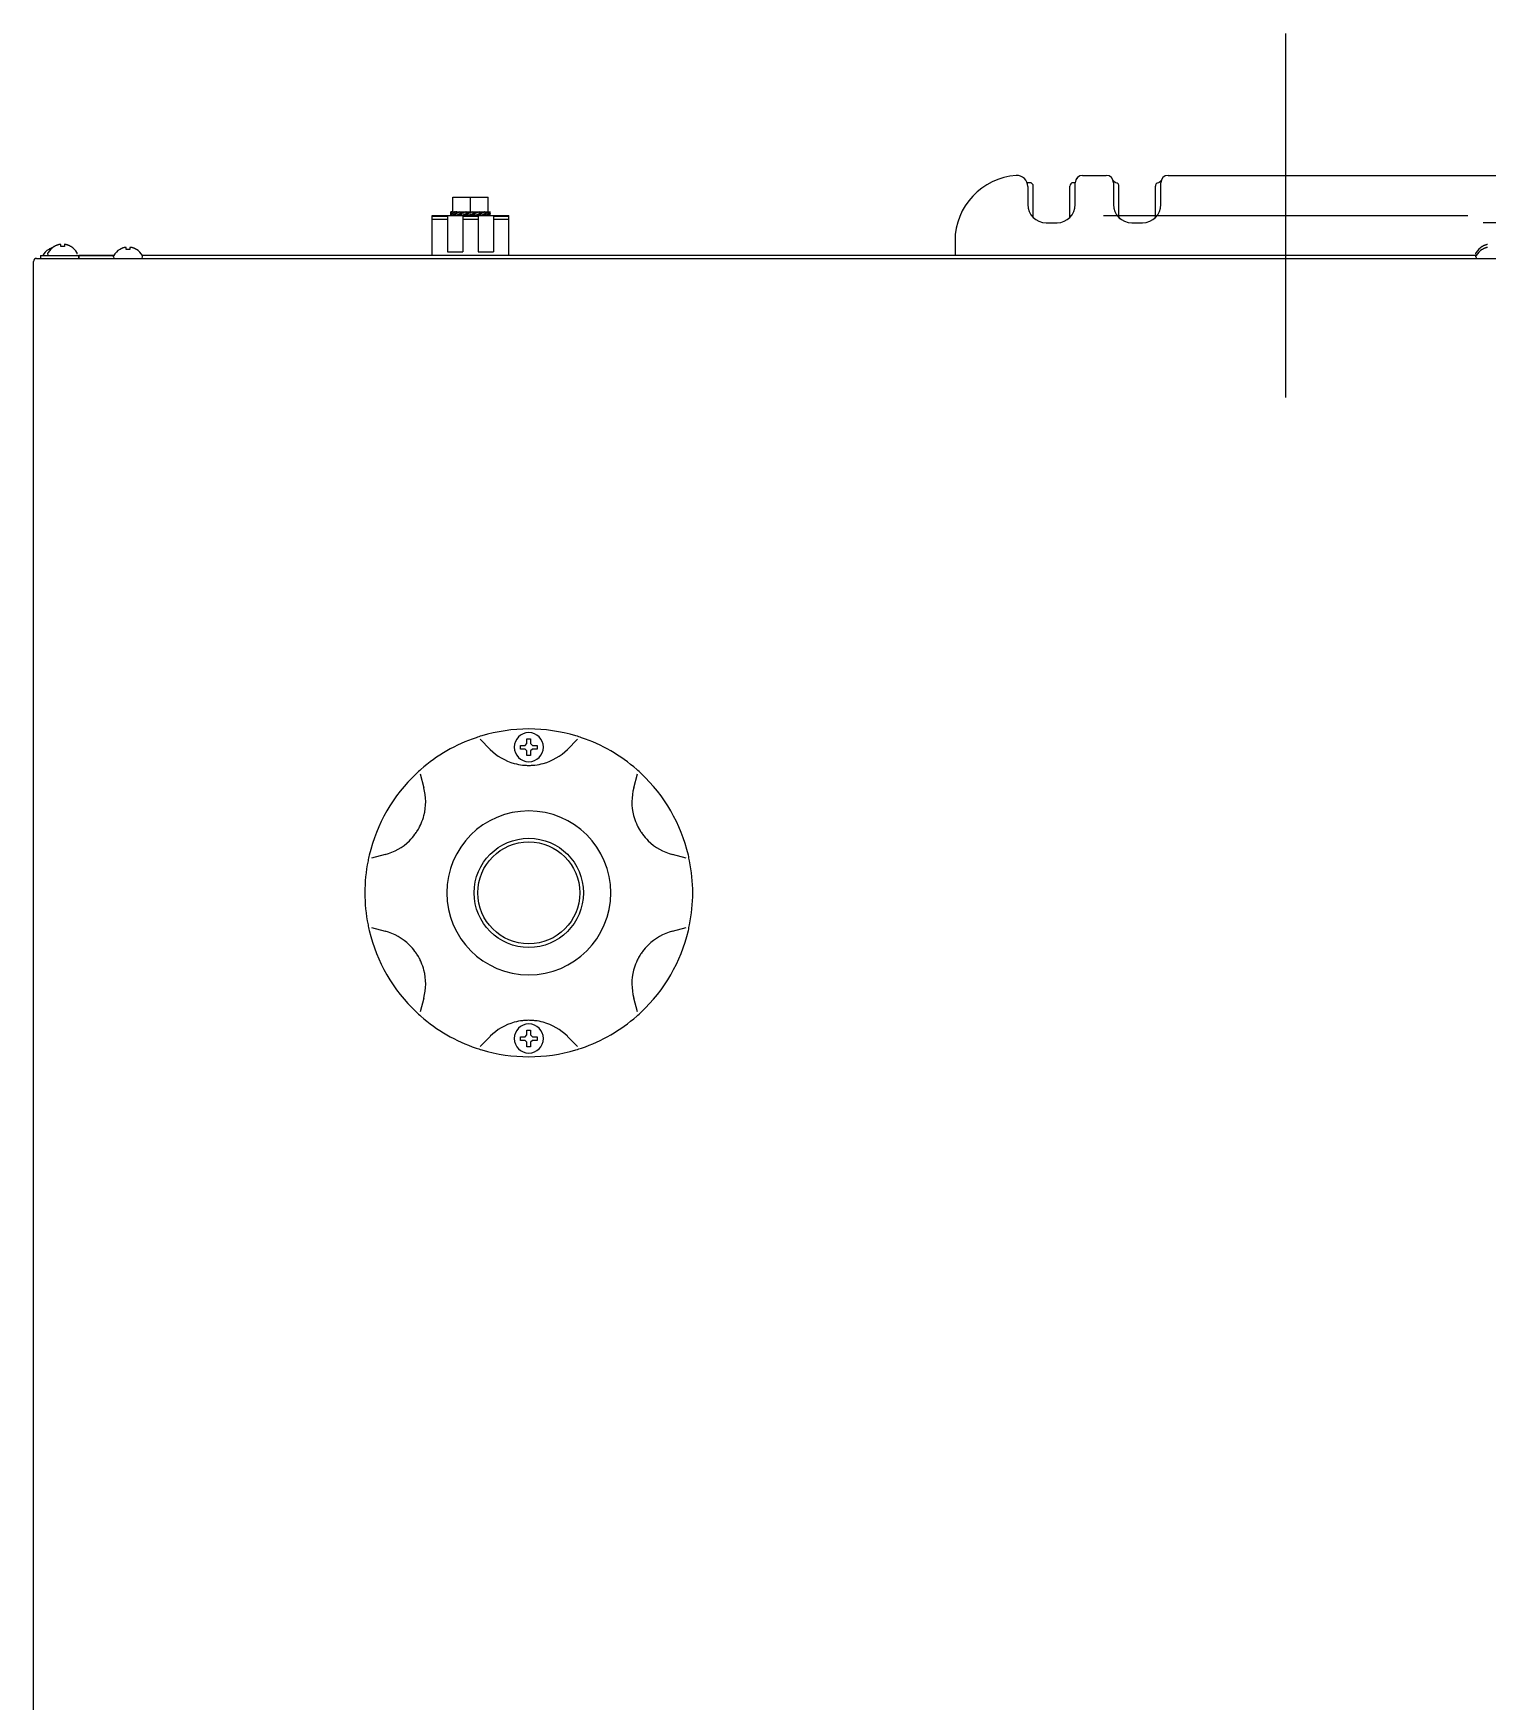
# Model space of a CAD drawing. Header units: millimetres. Extents: x 13025 to 18152, y 3757 to 7714.
# Drawn here: x 15914 to 16313.2, y 4892.3 to 5350.4 of the extents above; entities that cross this region are included whole.
import ezdxf

# ---------------------------------------------------------------- set-up
doc = ezdxf.new("R2010")
doc.units = ezdxf.units.MM
doc.header["$LTSCALE"] = 346.5
doc.layers.get('0').update_dxf_attribs({"linetype": 'CONTINUOUS'})
doc.layers.add('ASSI', color=7, linetype='CONTINUOUS')
doc.layers.add('GEOM', color=7, linetype='CONTINUOUS')

msp = doc.modelspace()

# ---------------------------------------------------------------- linework, layer by layer
at = {"color": 4}
for p, q in [((16257.71, 5350.4), (16257.71, 5250.4)), ((16207.71, 5300.4), (16307.71, 5300.4))]:
    msp.add_line(p, q, dxfattribs=at)
at = {"color": 7, "linetype": 'Continuous'}
for p, q in [((16187.46, 5309.4), (16186.78, 5309.4)), ((16199.96, 5309.4), (16199.46, 5309.4)), ((16210.55, 5309.71), (16210.35, 5310.04)), ((16222.99, 5309.44), (16222.79, 5309.38)), ((16029.07, 5301.4), (16029.07, 5305.4)), ((16029.07, 5305.4), (16038.85, 5305.4)), ((16033.96, 5301.4), (16033.96, 5305.4)), ((16038.85, 5301.4), (16038.85, 5305.4)), ((16188.46, 5299.83), (16188.46, 5308.4)), ((16198.46, 5299.83), (16198.46, 5308.4)), ((16211.96, 5300.27), (16211.96, 5308.4)), ((16221.96, 5300.27), (16221.96, 5308.4)), ((16023.46, 5289.4), (16023.46, 5300.4)), ((16023.46, 5300.4), (16044.46, 5300.4)), ((16023.46, 5300.2), (16027.66, 5300.2)), ((16027.66, 5300.2), (16027.66, 5290.4)), ((16028.8, 5301.39), (16028.55, 5300.88)), ((16028.55, 5300.92), (16028.58, 5301.39)), ((16028.55, 5300.92), (16028.56, 5300.9)), ((16028.58, 5300.41), (16028.55, 5300.88)), ((16028.83, 5300.92), (16028.58, 5300.41)), ((16028.78, 5300.43), (16028.8, 5300.41)), ((16028.83, 5300.92), (16028.8, 5301.39)), ((16029.64, 5301.39), (16028.93, 5300.88)), ((16029.02, 5300.41), (16028.93, 5300.88)), ((16029.01, 5301.36), (16029.02, 5301.39)), ((16029.72, 5300.92), (16029.02, 5300.41)), ((16029.07, 5301.4), (16038.85, 5301.4)), ((16029.31, 5300.49), (16029.5, 5300.57)), ((16029.44, 5300.55), (16029.64, 5300.41)), ((16029.5, 5300.57), (16029.74, 5300.63)), ((16029.72, 5300.92), (16029.64, 5301.39)), ((16029.74, 5300.63), (16029.98, 5300.65)), ((16030.99, 5301.39), (16029.91, 5300.88)), ((16030.05, 5300.41), (16029.91, 5300.88)), ((16030.02, 5301.29), (16030.05, 5301.39)), ((16031.13, 5300.92), (16030.05, 5300.41)), ((16030.38, 5301.13), (16030.38, 5301.15)), ((16030.38, 5301.15), (16030.44, 5301.15)), ((16030.42, 5301.15), (16030.49, 5301.15)), ((16030.47, 5301.15), (16030.49, 5301.15)), ((16030.6, 5301.2), (16030.5, 5301.23)), ((16030.6, 5300.6), (16030.96, 5300.42)), ((16030.96, 5301.37), (16030.96, 5301.4)), ((16030.96, 5300.4), (16030.96, 5300.65)), ((16031.13, 5300.92), (16030.99, 5301.39)), ((16031.46, 5300.65), (16031.04, 5300.65)), ((16031.04, 5300.65), (16031.46, 5300.65)), ((16032.71, 5301.39), (16031.39, 5300.88)), ((16031.55, 5300.41), (16031.39, 5300.88)), ((16032.87, 5300.92), (16031.55, 5300.41)), ((16031.6, 5301.1), (16031.6, 5301.15)), ((16031.6, 5301.15), (16031.69, 5301.15)), ((16031.65, 5301.13), (16031.65, 5301.15)), ((16031.65, 5301.15), (16032.09, 5301.15)), ((16031.7, 5301.15), (16032.09, 5301.15)), ((16031.86, 5300.2), (16031.86, 5290.4)), ((16031.86, 5300.2), (16036.06, 5300.2)), ((16033.11, 5300.65), (16032.4, 5300.65)), ((16032.4, 5300.65), (16033.2, 5300.65)), ((16032.87, 5300.92), (16032.71, 5301.39)), ((16033.11, 5300.65), (16033.11, 5301.15)), ((16033.11, 5301.15), (16033.2, 5301.15)), ((16033.16, 5300.65), (16033.16, 5301.15)), ((16033.16, 5301.15), (16033.21, 5301.15)), ((16033.16, 5300.65), (16033.21, 5300.65)), ((16034.58, 5301.39), (16033.17, 5300.88)), ((16033.34, 5300.41), (16033.17, 5300.88)), ((16033.2, 5300.65), (16033.2, 5300.79)), ((16033.21, 5301.15), (16033.21, 5301.13)), ((16033.91, 5301.15), (16033.21, 5301.15)), ((16033.21, 5301.15), (16033.91, 5301.15)), ((16033.21, 5300.76), (16033.21, 5300.65)), ((16034.75, 5300.92), (16033.34, 5300.41)), ((16034.71, 5300.65), (16034, 5300.65)), ((16034, 5300.65), (16034.71, 5300.65)), ((16034.75, 5300.92), (16034.58, 5301.39)), ((16034.71, 5301.15), (16034.76, 5301.15)), ((16034.71, 5301.03), (16034.71, 5301.15)), ((16034.71, 5300.65), (16034.71, 5300.66)), ((16034.71, 5300.65), (16034.76, 5300.65)), ((16034.72, 5301.01), (16034.72, 5301.15)), ((16034.72, 5301.15), (16035.51, 5301.15)), ((16034.72, 5300.65), (16034.81, 5300.65)), ((16034.76, 5300.65), (16034.76, 5301.15)), ((16034.81, 5300.65), (16034.81, 5301.15)), ((16035.51, 5301.15), (16034.81, 5301.15)), ((16036.37, 5301.39), (16035.05, 5300.88)), ((16035.21, 5300.41), (16035.05, 5300.88)), ((16036.53, 5300.92), (16035.21, 5300.41)), ((16035.83, 5300.65), (16036.22, 5300.65)), ((16035.83, 5300.65), (16036.23, 5300.65)), ((16036.06, 5300.2), (16036.06, 5290.4)), ((16036.23, 5300.65), (16036.31, 5300.65)), ((16036.27, 5300.65), (16036.27, 5300.66)), ((16036.27, 5300.65), (16036.31, 5300.65)), ((16036.31, 5300.65), (16036.31, 5300.69)), ((16036.53, 5300.92), (16036.37, 5301.39)), ((16036.88, 5301.15), (16036.45, 5301.15)), ((16036.45, 5301.15), (16036.88, 5301.15)), ((16037.87, 5301.39), (16036.79, 5300.88)), ((16036.92, 5300.41), (16036.79, 5300.88)), ((16038, 5300.92), (16036.92, 5300.41)), ((16036.96, 5301.15), (16036.96, 5301.4)), ((16036.96, 5301.37), (16037.32, 5301.2)), ((16036.96, 5300.4), (16036.96, 5300.42)), ((16037.32, 5300.6), (16037.35, 5300.59)), ((16037.43, 5300.65), (16037.46, 5300.65)), ((16037.43, 5300.65), (16037.47, 5300.65)), ((16037.47, 5300.65), (16037.53, 5300.65)), ((16037.5, 5300.65), (16037.52, 5300.65)), ((16037.53, 5300.65), (16037.53, 5300.66)), ((16038, 5300.92), (16037.87, 5301.39)), ((16037.87, 5300.41), (16037.9, 5300.5)), ((16038.16, 5301.15), (16037.94, 5301.15)), ((16038.9, 5301.39), (16038.2, 5300.88)), ((16038.28, 5300.41), (16038.2, 5300.88)), ((16038.28, 5301.39), (16038.48, 5301.25)), ((16038.99, 5300.92), (16038.28, 5300.41)), ((16038.99, 5300.92), (16038.9, 5301.39)), ((16038.9, 5300.41), (16038.91, 5300.44)), ((16039.34, 5301.39), (16039.09, 5300.88)), ((16039.12, 5300.41), (16039.09, 5300.88)), ((16039.12, 5301.39), (16039.13, 5301.36)), ((16039.36, 5300.92), (16039.12, 5300.41)), ((16039.36, 5300.92), (16039.34, 5301.39)), ((16039.34, 5300.41), (16039.36, 5300.88)), ((16039.35, 5300.9), (16039.36, 5300.88)), ((16039.36, 5300.88), (16039.36, 5300.88)), ((16040.26, 5300.2), (16040.26, 5290.4)), ((16040.26, 5300.2), (16044.46, 5300.2)), ((16044.46, 5289.4), (16044.46, 5300.4)), ((16023.46, 5299.4), (16027.66, 5299.4)), ((16031.86, 5299.4), (16036.06, 5299.4)), ((16040.26, 5299.4), (16044.46, 5299.4)), ((16221.83, 5299.79), (16221.68, 5299.61)), ((15918.16, 5291.04), (15918.16, 5291.08)), ((15919.66, 5291.84), (15919.66, 5291.88)), ((15921.46, 5291.84), (15921.46, 5292.39)), ((15922.46, 5292.39), (15922.46, 5291.84)), ((15924.26, 5291.88), (15924.26, 5291.84)), ((15937.66, 5291.04), (15937.66, 5291.08)), ((15939.46, 5291.04), (15939.46, 5291.59)), ((15940.46, 5291.59), (15940.46, 5291.04)), ((15942.26, 5291.08), (15942.26, 5291.04)), ((16166.96, 5293.4), (16166.96, 5289.4)), ((16311.66, 5291.84), (16311.66, 5291.88)), ((16311.66, 5291.04), (16311.66, 5291.08)), ((15913.96, 4589.4), (15913.96, 5287.8)), ((15914.86, 5288.6), (16713.06, 5288.6)), ((15915.96, 5289.4), (15915.96, 5288.6)), ((15915.96, 5289.4), (15935.96, 5289.4)), ((15917.96, 5289.8), (15917.96, 5290)), ((15925.96, 5289.8), (15925.96, 5290)), ((15926.46, 5289.4), (15926.46, 5288.6)), ((15926.46, 5288.6), (15926.46, 5289.4)), ((15935.96, 5289.4), (15926.46, 5289.4)), ((15935.96, 5289), (15935.96, 5289.2)), ((16309.96, 5289.4), (15943.96, 5289.4)), ((16309.96, 5289.4), (15943.96, 5289.4)), ((15943.96, 5289), (15943.96, 5289.2)), ((16027.66, 5290.4), (16031.86, 5290.4)), ((16036.06, 5290.4), (16040.26, 5290.4)), ((16309.96, 5289.8), (16309.96, 5290)), ((16309.96, 5289), (16309.96, 5289.2)), ((16039.35, 5153.79), (16036.59, 5156.56)), ((16047.66, 5154.9), (16048.96, 5154.9)), ((16047.66, 5154.4), (16047.66, 5154.9)), ((16047.66, 5153.9), (16047.66, 5154.4)), ((16048.96, 5153.9), (16047.66, 5153.9)), ((16048.96, 5154.9), (16049.46, 5155.4)), ((16049.46, 5153.4), (16048.96, 5153.9)), ((16049.46, 5156.7), (16050.46, 5156.7)), ((16049.46, 5155.4), (16049.46, 5156.7)), ((16049.46, 5152.1), (16049.46, 5153.4)), ((16050.46, 5156.7), (16050.46, 5155.4)), ((16050.46, 5155.4), (16050.96, 5154.9)), ((16050.96, 5153.9), (16050.46, 5153.4)), ((16050.46, 5153.4), (16050.46, 5152.1)), ((16050.96, 5154.9), (16052.26, 5154.9)), ((16052.26, 5153.9), (16050.96, 5153.9)), ((16052.26, 5154.9), (16052.26, 5154.4)), ((16052.26, 5154.4), (16052.26, 5153.9)), ((16063.33, 5156.56), (16060.57, 5153.79)), ((16050.46, 5152.1), (16049.46, 5152.1)), ((16020.13, 5147.06), (16021.15, 5143.28)), ((16078.77, 5143.28), (16079.78, 5147.06)), ((16010.54, 5124.91), (16006.76, 5123.9)), ((16093.15, 5123.9), (16089.38, 5124.91)), ((16006.76, 5104.9), (16010.54, 5103.89)), ((16089.38, 5103.89), (16093.15, 5104.9)), ((16021.15, 5085.52), (16020.13, 5081.74)), ((16079.78, 5081.74), (16078.77, 5085.52)), ((16048.96, 5074.9), (16049.46, 5075.4)), ((16049.46, 5076.7), (16050.46, 5076.7)), ((16049.46, 5075.4), (16049.46, 5076.7)), ((16050.46, 5076.7), (16050.46, 5075.4)), ((16050.46, 5075.4), (16050.96, 5074.9)), ((16036.59, 5072.24), (16039.35, 5075)), ((16047.66, 5074.9), (16048.96, 5074.9)), ((16047.66, 5074.4), (16047.66, 5074.9)), ((16047.66, 5073.9), (16047.66, 5074.4)), ((16048.96, 5073.9), (16047.66, 5073.9)), ((16049.46, 5073.4), (16048.96, 5073.9)), ((16049.46, 5072.1), (16049.46, 5073.4)), ((16050.46, 5072.1), (16049.46, 5072.1)), ((16050.96, 5073.9), (16050.46, 5073.4)), ((16050.46, 5073.4), (16050.46, 5072.1)), ((16050.96, 5074.9), (16052.26, 5074.9)), ((16052.26, 5073.9), (16050.96, 5073.9)), ((16052.26, 5074.9), (16052.26, 5074.4)), ((16052.26, 5074.4), (16052.26, 5073.9)), ((16060.57, 5075), (16063.33, 5072.24))]:
    msp.add_line(p, q, dxfattribs=at)
at = {"color": 1}
msp.add_line((16311.96, 5298.46), (16411.96, 5298.46), dxfattribs=at)
at = {"color": 7, "linetype": 'Continuous'}
for points in [[(16211.13, 5309.38), (16210.88, 5309.46), (16210.55, 5309.71)], [(16223.56, 5310.03), (16223.34, 5309.68), (16222.99, 5309.44)], [(16029.44, 5301.25), (16029.4, 5301.27), (16029.35, 5301.29), (16029.31, 5301.31)], [(16030.5, 5301.23), (16030.3, 5301.31), (16030.16, 5301.37)], [(16030.16, 5300.43), (16030.34, 5300.51), (16030.57, 5300.59)], [(16030.57, 5300.59), (16030.79, 5300.64), (16031.04, 5300.65)], [(16031.57, 5300.41), (16031.8, 5300.5), (16031.93, 5300.54), (16032.05, 5300.59), (16032.16, 5300.62), (16032.24, 5300.64), (16032.32, 5300.65), (16032.4, 5300.65)], [(16036.34, 5301.38), (16036.09, 5301.29), (16035.94, 5301.23), (16035.8, 5301.19), (16035.7, 5301.16), (16035.61, 5301.15), (16035.51, 5301.15)], [(16037.42, 5301.23), (16037.22, 5301.17), (16037.04, 5301.15), (16036.88, 5301.15)], [(16037.35, 5300.59), (16037.58, 5300.51), (16037.76, 5300.43)], [(16037.76, 5301.37), (16037.62, 5301.31), (16037.42, 5301.23)], [(16038.08, 5301.15), (16038.02, 5301.15), (16037.96, 5301.15)], [(16038.22, 5301.17), (16038.15, 5301.16), (16038.08, 5301.15)], [(16038.61, 5301.31), (16038.6, 5301.3), (16038.54, 5301.27), (16038.47, 5301.25), (16038.41, 5301.22), (16038.35, 5301.2), (16038.28, 5301.18), (16038.22, 5301.17)], [(16212.33, 5299.49), (16212.04, 5299.88), (16211.96, 5300.27)], [(16221.96, 5300.27), (16221.95, 5300.15), (16221.83, 5299.79)]]:
    msp.add_lwpolyline(points, dxfattribs=at)
for centre, radius, start, end in [((16187.46, 5308.4), 1, 0, 90), ((16199.46, 5308.4), 1, 90, 180), ((16201.96, 5309.4), 2, 135.0806, 180), ((16210.96, 5308.4), 1, 0, 80.257), ((16222.96, 5308.4), 1, 99.7428, 180), ((16225.46, 5309.4), 2, 157.5142, 180), ((16028.57, 5300.52), 0.869, 75.3593, 80.4076), ((16028.76, 5301.41), 1.01, 280.1777, 284.208), ((16028.27, 5302.08), 1.73, 293.0106, 293.883), ((16028.11, 5302.44), 2.13, 293.883, 294.588), ((16029.02, 5300.83), 0.559, 84.9111, 89.9957), ((16029.02, 5300.82), 0.564, 78.7355, 84.9056), ((16028.65, 5298.69), 2.49, 59.5972, 59.9367), ((16028.3, 5298.09), 3.18, 59.2448, 59.5943), ((16029.24, 5302.31), 1.97, 292.2774, 292.7715), ((16029.17, 5302.49), 2.16, 292.7701, 293.1378), ((16030.48, 5300.75), 0.397, 104.1862, 107.1643), ((16030.46, 5300.85), 0.298, 93.2053, 97.6836), ((16030.46, 5300.87), 0.28, 90.0111, 93.1861), ((16031.86, 5300.8), 0.394, 129.6994, 131.4927), ((16031.77, 5300.92), 0.247, 123.4927, 124.5858), ((16037.46, 5300.93), 0.278, 270.0137, 273.2365), ((16037.34, 5300.37), 0.305, 55.1577, 56.7339), ((16037.35, 5300.39), 0.283, 56.7466, 57.3721), ((16037.44, 5301.03), 0.386, 284.149, 285.5133), ((16038.8, 5299.19), 2.29, 112.7957, 113.1035), ((16038.65, 5299.54), 1.91, 111.2515, 112.8292), ((16038.9, 5300.83), 0.561, 95.0776, 100.27), ((16038.9, 5300.83), 0.56, 90.0023, 95.0762), ((16039.87, 5299.19), 2.3, 113.8224, 114.4845), ((16039.36, 5301.28), 0.879, 255.3676, 259.4133), ((16039.37, 5301.04), 0.169, 262.6174, 266.0741), ((15920.66, 5286.98), 4.8, 121.3727, 149.6988), ((15922.16, 5287.78), 4.8, 121.3727, 149.6988), ((15920.65, 5286.99), 4.75, 118.9687, 121.5341), ((15920.64, 5286.99), 4.75, 118.0074, 118.9684), ((15920.64, 5287), 4.75, 116.6813, 118.0074), ((15920.64, 5287), 4.74, 115.5402, 116.6812), ((15920.64, 5287), 4.74, 114.5722, 115.5402), ((15920.64, 5287.01), 4.73, 113.3175, 114.5722), ((15920.63, 5287.01), 4.73, 112.5474, 113.3174), ((15920.63, 5287.02), 4.72, 111.0025, 112.5476), ((15920.63, 5287.03), 4.72, 110.5181, 111.0023), ((15920.63, 5287.04), 4.7, 108.4656, 110.5187), ((15920.62, 5287.05), 4.69, 107.4483, 108.465), ((15922.15, 5287.79), 4.75, 118.9687, 121.5341), ((15922.14, 5287.79), 4.75, 118.0074, 118.9684), ((15922.14, 5287.8), 4.75, 116.6813, 118.0074), ((15922.14, 5287.8), 4.74, 115.5402, 116.6812), ((15922.14, 5287.8), 4.74, 114.5722, 115.5402), ((15922.14, 5287.81), 4.73, 113.3175, 114.5722), ((15922.13, 5287.81), 4.73, 112.5474, 113.3174), ((15922.13, 5287.82), 4.72, 111.0025, 112.5476), ((15922.13, 5287.83), 4.72, 110.5181, 111.0023), ((15922.13, 5287.84), 4.7, 108.4656, 110.5187), ((15922.12, 5287.85), 4.68, 107.3773, 108.465), ((15922.11, 5287.87), 4.67, 106.3949, 107.3772), ((15922.11, 5287.9), 4.64, 104.3176, 106.3964), ((15921.21, 5290.4), 2.01, 95.2585, 97.2741), ((15921.21, 5290.42), 1.98, 94.6009, 95.2558), ((15921.21, 5290.44), 1.97, 93.2167, 94.6016), ((15921.21, 5290.45), 1.96, 92.3765, 93.2159), ((15921.21, 5290.45), 1.95, 91.1545, 92.3767), ((15921.21, 5290.46), 1.95, 89.0741, 91.1541), ((15921.21, 5290.46), 1.95, 88.0037, 89.0738), ((15921.21, 5290.45), 1.96, 86.9771, 88.0037), ((15921.21, 5290.44), 1.97, 85.714, 86.9766), ((15921.21, 5290.43), 1.98, 84.8627, 85.7144), ((15921.2, 5290.4), 2.01, 82.7256, 84.8598), ((15921.96, 5288.08), 3.8, 82.4351, 97.5649), ((15922.71, 5290.4), 2.01, 95.1401, 97.2744), ((15922.71, 5290.43), 1.98, 94.2856, 95.1372), ((15922.71, 5290.44), 1.97, 93.0233, 94.286), ((15922.71, 5290.45), 1.96, 91.9964, 93.0228), ((15922.71, 5290.46), 1.95, 90.9261, 91.9964), ((15922.71, 5290.46), 1.95, 88.8459, 90.9258), ((15922.71, 5290.45), 1.96, 87.6234, 88.8455), ((15922.71, 5290.45), 1.96, 86.7841, 87.6235), ((15922.71, 5290.44), 1.97, 85.3984, 86.7833), ((15922.71, 5290.42), 1.98, 84.7442, 85.3991), ((15922.7, 5290.4), 2.01, 82.7259, 84.7415), ((15921.81, 5287.9), 4.64, 73.6036, 75.6824), ((15921.8, 5287.87), 4.67, 72.6228, 73.6051), ((15921.8, 5287.85), 4.68, 71.535, 72.6227), ((15921.79, 5287.84), 4.7, 69.4813, 71.5344), ((15921.79, 5287.83), 4.72, 68.9977, 69.4819), ((15921.79, 5287.82), 4.72, 67.4524, 68.9975), ((15921.78, 5287.81), 4.73, 66.6826, 67.4526), ((15921.78, 5287.81), 4.73, 65.4278, 66.6825), ((15921.78, 5287.8), 4.74, 64.4598, 65.4278), ((15921.78, 5287.8), 4.74, 63.3188, 64.4598), ((15921.78, 5287.8), 4.75, 61.9926, 63.3187), ((15921.77, 5287.79), 4.75, 61.0316, 61.9926), ((15921.77, 5287.79), 4.75, 58.4659, 61.0313), ((15921.76, 5287.78), 4.8, 30.3012, 58.6273), ((15940.16, 5286.98), 4.8, 121.3727, 149.6988), ((15940.15, 5286.99), 4.75, 118.9687, 121.5341), ((15940.14, 5286.99), 4.75, 118.0074, 118.9684), ((15940.14, 5287), 4.75, 116.6813, 118.0074), ((15940.14, 5287), 4.74, 115.5402, 116.6812), ((15940.14, 5287), 4.74, 114.5722, 115.5402), ((15940.14, 5287.01), 4.73, 113.3175, 114.5722), ((15940.13, 5287.01), 4.73, 112.5474, 113.3174), ((15940.13, 5287.02), 4.72, 111.0025, 112.5476), ((15940.13, 5287.03), 4.72, 110.5181, 111.0023), ((15940.13, 5287.04), 4.7, 108.4656, 110.5187), ((15940.12, 5287.05), 4.68, 107.3773, 108.465), ((15940.11, 5287.07), 4.67, 106.3949, 107.3772), ((15940.11, 5287.1), 4.64, 104.3176, 106.3964), ((15939.21, 5289.6), 2.01, 95.2585, 97.2741), ((15939.21, 5289.62), 1.98, 94.6009, 95.2558), ((15939.21, 5289.64), 1.97, 93.2167, 94.6016), ((15939.21, 5289.65), 1.96, 92.3765, 93.2159), ((15939.21, 5289.65), 1.95, 91.1545, 92.3767), ((15939.21, 5289.66), 1.95, 89.0741, 91.1541), ((15939.21, 5289.66), 1.95, 88.0037, 89.0738), ((15939.21, 5289.65), 1.96, 86.9771, 88.0037), ((15939.21, 5289.64), 1.97, 85.714, 86.9766), ((15939.21, 5289.63), 1.98, 84.8627, 85.7144), ((15939.2, 5289.6), 2.01, 82.7256, 84.8598), ((15939.96, 5287.28), 3.8, 82.4351, 97.5649), ((15940.71, 5289.6), 2.01, 95.1401, 97.2744), ((15940.71, 5289.63), 1.98, 94.2856, 95.1372), ((15940.71, 5289.64), 1.97, 93.0233, 94.286), ((15940.71, 5289.65), 1.96, 91.9964, 93.0228), ((15940.71, 5289.66), 1.95, 90.9261, 91.9964), ((15940.71, 5289.66), 1.95, 88.8459, 90.9258), ((15940.71, 5289.65), 1.96, 87.6234, 88.8455), ((15940.71, 5289.65), 1.96, 86.7841, 87.6235), ((15940.71, 5289.64), 1.97, 85.3984, 86.7833), ((15940.71, 5289.62), 1.98, 84.7442, 85.3991), ((15940.7, 5289.6), 2.01, 82.7259, 84.7415), ((15939.81, 5287.1), 4.64, 73.6036, 75.6824), ((15939.8, 5287.07), 4.67, 72.6228, 73.6051), ((15939.8, 5287.05), 4.68, 71.535, 72.6227), ((15939.79, 5287.04), 4.7, 69.4813, 71.5344), ((15939.79, 5287.03), 4.72, 68.9977, 69.4819), ((15939.79, 5287.02), 4.72, 67.4524, 68.9975), ((15939.78, 5287.01), 4.73, 66.6826, 67.4526), ((15939.78, 5287.01), 4.73, 65.4278, 66.6825), ((15939.78, 5287), 4.74, 64.4598, 65.4278), ((15939.78, 5287), 4.74, 63.3188, 64.4598), ((15939.78, 5287), 4.75, 61.9926, 63.3187), ((15939.77, 5286.99), 4.75, 61.0316, 61.9926), ((15939.77, 5286.99), 4.75, 58.4659, 61.0313), ((15939.76, 5286.98), 4.8, 30.3012, 58.6273), ((16314.16, 5287.78), 4.8, 121.3727, 149.6988), ((16314.16, 5286.98), 4.8, 121.3727, 149.6988), ((16314.15, 5287.79), 4.75, 118.9687, 121.5341), ((16314.15, 5286.99), 4.75, 118.9687, 121.5341), ((16314.14, 5287.79), 4.75, 118.0074, 118.9684), ((16314.14, 5286.99), 4.75, 118.0074, 118.9684), ((16314.14, 5287.8), 4.75, 116.6813, 118.0074), ((16314.14, 5287), 4.75, 116.6813, 118.0074), ((16314.14, 5287.8), 4.74, 115.5402, 116.6812), ((16314.14, 5287), 4.74, 115.5402, 116.6812), ((16314.14, 5287.8), 4.74, 114.5722, 115.5402), ((16314.14, 5287), 4.74, 114.5722, 115.5402), ((16314.14, 5287.81), 4.73, 113.3175, 114.5722), ((16314.14, 5287.01), 4.73, 113.3175, 114.5722), ((16314.13, 5287.81), 4.73, 112.5474, 113.3174), ((16314.13, 5287.01), 4.73, 112.5474, 113.3174), ((16314.13, 5287.82), 4.72, 111.0025, 112.5476), ((16314.13, 5287.02), 4.72, 111.0025, 112.5476), ((16314.13, 5287.83), 4.72, 110.5181, 111.0023), ((16314.13, 5287.03), 4.72, 110.5181, 111.0023), ((16314.13, 5287.84), 4.7, 108.4656, 110.5187), ((16314.13, 5287.04), 4.7, 108.4656, 110.5187), ((16314.12, 5287.85), 4.68, 107.3773, 108.465), ((16314.12, 5287.05), 4.68, 107.3773, 108.465), ((16314.11, 5287.87), 4.67, 106.3949, 107.3772), ((16314.11, 5287.07), 4.67, 106.3949, 107.3772), ((16314.11, 5287.9), 4.64, 104.3176, 106.3964), ((16314.11, 5287.1), 4.64, 104.3176, 106.3964), ((16313.21, 5290.4), 2.01, 95.2585, 97.2741), ((16313.21, 5289.6), 2.01, 95.2585, 97.2741), ((16313.21, 5290.42), 1.98, 94.6009, 95.2558), ((16313.21, 5289.62), 1.98, 94.6009, 95.2558), ((16313.21, 5290.44), 1.97, 93.2167, 94.6016), ((16313.21, 5289.64), 1.97, 93.2167, 94.6016), ((16313.21, 5290.45), 1.96, 92.3765, 93.2159), ((16313.21, 5289.65), 1.96, 92.3765, 93.2159), ((16313.21, 5290.45), 1.95, 91.1545, 92.3767), ((16313.21, 5289.65), 1.95, 91.1545, 92.3767), ((15914.86, 5287.7), 0.9, 90, 173.6659), ((15918.36, 5290), 0.4, 149.6988, 180), ((15918.36, 5289.8), 0.4, 180, 210), ((15925.56, 5290), 0.4, 0, 30.3012), ((15936.36, 5289.2), 0.4, 149.6988, 180), ((15936.36, 5289), 0.4, 180, 270), ((15943.56, 5289), 0.4, 270, 0), ((15943.56, 5289.2), 0.4, 0, 30.3012), ((16310.36, 5290), 0.4, 149.6988, 180), ((16310.36, 5289.2), 0.4, 149.6988, 180), ((16310.36, 5289), 0.4, 180, 270), ((16049.96, 5114.4), 45, 73.2933, 106.7067), ((16049.96, 5154.4), 4, 0, 180), ((16049.96, 5154.4), 4, 0, 180), ((16049.96, 5114.4), 45, 108.7784, 131.2216), ((16049.96, 5114.4), 45, 106.7067, 108.7784), ((16049.96, 5164.4), 15, 225, 254.5846), ((16049.96, 5154.4), 4, 180, 0), ((16049.96, 5154.4), 4, 180, 0), ((16049.96, 5164.4), 15, 285.4158, 315), ((16049.96, 5114.4), 45, 71.2216, 73.2933), ((16049.96, 5114.4), 45, 48.7784, 71.2216), ((16049.96, 5164.4), 15, 254.5844, 263.5107), ((16049.96, 5164.4), 15, 263.5107, 265.6649), ((16049.96, 5164.4), 15, 265.6649, 266.1426), ((16049.96, 5164.4), 15, 266.1426, 268.2554), ((16049.96, 5164.4), 15, 268.2554, 268.8312), ((16049.96, 5164.4), 15, 268.8312, 271.264), ((16049.96, 5164.4), 15, 271.264, 271.7074), ((16049.96, 5164.4), 15, 271.7074, 273.885), ((16049.96, 5164.4), 15, 273.885, 274.3589), ((16049.96, 5164.4), 15, 274.3589, 276.4893), ((16049.96, 5164.4), 15, 276.4893, 285.4156), ((16049.96, 5114.4), 45, 133.2933, 166.7067), ((16049.96, 5114.4), 45, 131.2216, 133.2933), ((16049.96, 5114.4), 45, 46.7067, 48.7784), ((16049.96, 5114.4), 45, 13.2933, 46.7067), ((16006.66, 5139.4), 15, 345.4155, 15), ((16093.26, 5139.4), 15, 165, 194.5846), ((16006.66, 5139.4), 15, 336.4893, 345.4156), ((16049.96, 5114.4), 22.5, 0, 180), ((16093.26, 5139.4), 15, 194.5844, 203.5107), ((16006.66, 5139.4), 15, 314.5844, 323.5107), ((16006.66, 5139.4), 15, 323.5107, 325.6648), ((16006.66, 5139.4), 15, 325.6648, 326.1424), ((16006.66, 5139.4), 15, 326.1424, 328.2552), ((16006.66, 5139.4), 15, 328.2552, 328.8311), ((16006.66, 5139.4), 15, 328.8311, 331.2638), ((16006.66, 5139.4), 15, 331.2638, 331.7071), ((16006.66, 5139.4), 15, 331.7071, 333.8846), ((16006.66, 5139.4), 15, 333.8846, 334.3587), ((16006.66, 5139.4), 15, 334.3587, 336.4893), ((16093.26, 5139.4), 15, 203.5107, 205.6648), ((16093.26, 5139.4), 15, 205.6648, 206.1424), ((16093.26, 5139.4), 15, 206.1424, 208.2552), ((16093.26, 5139.4), 15, 208.2552, 208.8311), ((16093.26, 5139.4), 15, 208.8311, 211.2639), ((16093.26, 5139.4), 15, 211.2639, 211.7072), ((16093.26, 5139.4), 15, 211.7072, 213.8847), ((16093.26, 5139.4), 15, 213.8847, 214.3587), ((16093.26, 5139.4), 15, 214.3587, 216.4893), ((16093.26, 5139.4), 15, 216.4893, 225.4156), ((16006.66, 5139.4), 15, 285, 314.5846), ((16093.26, 5139.4), 15, 225.4156, 255), ((16049.96, 5114.4), 45, 168.7784, 180), ((16049.96, 5114.4), 45, 166.7067, 168.7784), ((16049.96, 5114.4), 45, 11.2216, 13.2933), ((16049.96, 5114.4), 45, 0, 11.2216), ((16049.96, 5114.4), 45, 180, 191.2216), ((16049.96, 5114.4), 22.5, 180, 0), ((16049.96, 5114.4), 45, 348.7784, 0), ((16049.96, 5114.4), 45, 191.2216, 193.2933), ((16049.96, 5114.4), 45, 193.2933, 226.7067), ((16006.66, 5089.4), 15, 45.4154, 75), ((16049.96, 5114.4), 45, 313.2933, 346.7067), ((16093.26, 5089.4), 15, 105, 134.5844), ((16049.96, 5114.4), 45, 346.7067, 348.7784), ((16006.66, 5089.4), 15, 36.4893, 45.4156), ((16006.66, 5089.4), 15, 34.3584, 36.4893), ((16093.26, 5089.4), 15, 143.5107, 145.6647), ((16093.26, 5089.4), 15, 134.5844, 143.5107), ((16006.66, 5089.4), 15, 33.8842, 34.3584), ((16006.66, 5089.4), 15, 31.7065, 33.8842), ((16006.66, 5089.4), 15, 31.2635, 31.7065), ((16006.66, 5089.4), 15, 28.8307, 31.2635), ((16006.66, 5089.4), 15, 28.2547, 28.8307), ((16006.66, 5089.4), 15, 26.1416, 28.2547), ((16006.66, 5089.4), 15, 25.6644, 26.1416), ((16006.66, 5089.4), 15, 23.5107, 25.6644), ((16006.66, 5089.4), 15, 14.5844, 23.5107), ((16093.26, 5089.4), 15, 156.4893, 165.4156), ((16093.26, 5089.4), 15, 154.3588, 156.4893), ((16093.26, 5089.4), 15, 153.8848, 154.3588), ((16093.26, 5089.4), 15, 151.7072, 153.8848), ((16093.26, 5089.4), 15, 151.2639, 151.7072), ((16093.26, 5089.4), 15, 148.8311, 151.2639), ((16093.26, 5089.4), 15, 148.2552, 148.8311), ((16093.26, 5089.4), 15, 146.1423, 148.2552), ((16093.26, 5089.4), 15, 145.6647, 146.1423), ((16006.66, 5089.4), 15, 345, 14.5842), ((16093.26, 5089.4), 15, 165.4158, 195), ((16049.96, 5114.4), 45, 226.7067, 228.7784), ((16049.96, 5114.4), 45, 228.7784, 251.2216), ((16049.96, 5114.4), 45, 288.7784, 311.2216), ((16049.96, 5114.4), 45, 311.2216, 313.2933), ((16049.96, 5064.4), 15, 105.4155, 135), ((16049.96, 5074.4), 4, 0, 180), ((16049.96, 5074.4), 4, 0, 180), ((16049.96, 5064.4), 15, 96.4893, 105.4156), ((16049.96, 5064.4), 15, 94.3585, 96.4893), ((16049.96, 5064.4), 15, 93.8844, 94.3585), ((16049.96, 5064.4), 15, 91.7068, 93.8844), ((16049.96, 5064.4), 15, 91.2637, 91.7068), ((16049.96, 5064.4), 15, 88.8309, 91.2637), ((16049.96, 5064.4), 15, 88.2549, 88.8309), ((16049.96, 5064.4), 15, 86.142, 88.2549), ((16049.96, 5064.4), 15, 85.6646, 86.142), ((16049.96, 5064.4), 15, 83.5107, 85.6646), ((16049.96, 5064.4), 15, 74.5844, 83.5107), ((16049.96, 5064.4), 15, 45, 74.5844), ((16049.96, 5114.4), 45, 251.2216, 253.2933), ((16049.96, 5114.4), 45, 253.2933, 286.7067), ((16049.96, 5074.4), 4, 180, 0), ((16049.96, 5074.4), 4, 180, 0), ((16049.96, 5114.4), 45, 286.7067, 288.7784)]:
    msp.add_arc(centre, radius, start, end, dxfattribs=at)
for points, knots in [([(16028.57, 5300.92), (16028.57, 5300.92), (16028.56, 5300.92), (16028.56, 5300.92), (16028.55, 5300.92)], [0, 0, 0, 0, 0.52642, 1, 1, 1, 1]), ([(16028.9, 5300.9), (16028.89, 5300.91), (16028.87, 5300.91), (16028.84, 5300.92), (16028.83, 5300.92)], [0, 0, 0, 0, 0.308356, 1, 1, 1, 1]), ([(16029.31, 5300.49), (16029.25, 5300.45), (16029.15, 5300.41), (16029.04, 5300.41), (16029.02, 5300.41)], [0, 0, 0, 0, 0.736695, 1, 1, 1, 1]), ([(16030.38, 5301.15), (16030.32, 5301.15), (16030.19, 5301.21), (16029.96, 5301.32), (16029.76, 5301.39), (16029.64, 5301.39)], [0, 0, 0, 0, 0.250615, 0.507455, 1, 1, 1, 1]), ([(16029.9, 5300.85), (16029.88, 5300.86), (16029.82, 5300.89), (16029.76, 5300.92), (16029.72, 5300.92)], [0, 0, 0, 0, 0.340451, 1, 1, 1, 1]), ([(16030.36, 5301.13), (16030.33, 5301.12), (16030.21, 5301.07), (16030.11, 5300.99), (16030.04, 5300.93)], [0, 0, 0, 0, 0.276714, 1, 1, 1, 1]), ([(16031.56, 5301.16), (16031.51, 5301.18), (16031.33, 5301.28), (16031.14, 5301.39), (16030.99, 5301.39)], [0, 0, 0, 0, 0.259267, 1, 1, 1, 1]), ([(16031.32, 5300.79), (16031.28, 5300.83), (16031.22, 5300.87), (16031.15, 5300.92), (16031.13, 5300.92)], [0, 0, 0, 0, 0.645976, 1, 1, 1, 1]), ([(16031.48, 5300.97), (16031.47, 5300.96), (16031.45, 5300.92), (16031.42, 5300.89), (16031.4, 5300.88)], [0, 0, 0, 0, 0.330425, 1, 1, 1, 1]), ([(16031.63, 5301.12), (16031.62, 5301.12), (16031.61, 5301.11), (16031.61, 5301.11), (16031.6, 5301.1)], [0, 0, 0, 0, 0.493741, 1, 1, 1, 1]), ([(16031.64, 5301.13), (16031.64, 5301.13), (16031.64, 5301.13), (16031.63, 5301.12), (16031.63, 5301.12)], [0, 0, 0, 0, 0.495533, 1, 1, 1, 1]), ([(16033.07, 5301.16), (16033.04, 5301.18), (16032.98, 5301.23), (16032.87, 5301.32), (16032.78, 5301.39), (16032.71, 5301.39)], [0, 0, 0, 0, 0.270351, 0.556032, 1, 1, 1, 1]), ([(16033.07, 5300.66), (16033.04, 5300.68), (16033, 5300.74), (16032.95, 5300.82), (16032.91, 5300.88), (16032.88, 5300.92), (16032.87, 5300.92)], [0, 0, 0, 0, 0.307062, 0.631331, 0.885454, 1, 1, 1, 1]), ([(16033.11, 5301.15), (16033.1, 5301.15), (16033.09, 5301.15), (16033.08, 5301.16), (16033.07, 5301.16)], [0, 0, 0, 0, 0.432481, 1, 1, 1, 1]), ([(16033.19, 5301.05), (16033.19, 5301.03), (16033.18, 5300.98), (16033.18, 5300.93), (16033.17, 5300.89)], [0, 0, 0, 0, 0.298561, 1, 1, 1, 1]), ([(16033.17, 5300.89), (16033.17, 5300.89), (16033.17, 5300.88), (16033.17, 5300.88), (16033.17, 5300.88)], [0, 0, 0, 0, 0.761108, 1, 1, 1, 1]), ([(16033.21, 5301.13), (16033.2, 5301.13), (16033.2, 5301.1), (16033.19, 5301.07), (16033.19, 5301.05)], [0, 0, 0, 0, 0.196647, 1, 1, 1, 1]), ([(16033.21, 5300.65), (16033.21, 5300.65), (16033.22, 5300.64), (16033.22, 5300.63), (16033.22, 5300.63)], [0, 0, 0, 0, 0.28894, 1, 1, 1, 1]), ([(16033.24, 5300.6), (16033.25, 5300.57), (16033.28, 5300.51), (16033.31, 5300.45), (16033.34, 5300.41)], [0, 0, 0, 0, 0.342443, 1, 1, 1, 1]), ([(16034.68, 5301.2), (16034.67, 5301.22), (16034.64, 5301.29), (16034.6, 5301.35), (16034.58, 5301.39)], [0, 0, 0, 0, 0.342222, 1, 1, 1, 1]), ([(16034.7, 5301.16), (16034.7, 5301.17), (16034.69, 5301.18), (16034.69, 5301.19), (16034.68, 5301.2)], [0, 0, 0, 0, 0.475404, 1, 1, 1, 1]), ([(16034.71, 5301.15), (16034.71, 5301.15), (16034.7, 5301.16), (16034.7, 5301.16), (16034.7, 5301.16)], [0, 0, 0, 0, 0.289246, 1, 1, 1, 1]), ([(16034.71, 5300.66), (16034.71, 5300.67), (16034.72, 5300.7), (16034.72, 5300.72), (16034.73, 5300.74)], [0, 0, 0, 0, 0.198156, 1, 1, 1, 1]), ([(16034.73, 5300.74), (16034.73, 5300.76), (16034.74, 5300.81), (16034.74, 5300.86), (16034.75, 5300.9)], [0, 0, 0, 0, 0.299909, 1, 1, 1, 1]), ([(16034.75, 5300.9), (16034.75, 5300.91), (16034.75, 5300.91), (16034.75, 5300.92), (16034.75, 5300.92)], [0, 0, 0, 0, 0.763778, 1, 1, 1, 1]), ([(16034.85, 5300.63), (16034.92, 5300.59), (16035.02, 5300.49), (16035.14, 5300.41), (16035.21, 5300.41)], [0, 0, 0, 0, 0.558769, 1, 1, 1, 1]), ([(16034.86, 5301.13), (16034.88, 5301.11), (16034.92, 5301.05), (16034.97, 5300.97), (16035.01, 5300.91), (16035.03, 5300.88), (16035.05, 5300.88)], [0, 0, 0, 0, 0.311268, 0.635325, 0.886303, 1, 1, 1, 1]), ([(16036.31, 5300.65), (16036.36, 5300.65), (16036.47, 5300.58), (16036.61, 5300.5), (16036.77, 5300.43), (16036.87, 5300.41), (16036.92, 5300.41)], [0, 0, 0, 0, 0.247647, 0.514813, 0.773178, 1, 1, 1, 1]), ([(16036.45, 5300.84), (16036.45, 5300.85), (16036.47, 5300.88), (16036.5, 5300.9), (16036.52, 5300.91)], [0, 0, 0, 0, 0.327457, 1, 1, 1, 1]), ([(16036.6, 5301), (16036.64, 5300.97), (16036.69, 5300.92), (16036.76, 5300.88), (16036.79, 5300.88)], [0, 0, 0, 0, 0.645053, 1, 1, 1, 1]), ([(16037.53, 5300.65), (16037.6, 5300.64), (16037.72, 5300.58), (16037.96, 5300.47), (16038.15, 5300.41), (16038.28, 5300.41)], [0, 0, 0, 0, 0.250657, 0.507567, 1, 1, 1, 1]), ([(16037.62, 5300.69), (16037.65, 5300.7), (16037.74, 5300.75), (16037.82, 5300.82), (16037.88, 5300.86)], [0, 0, 0, 0, 0.277, 1, 1, 1, 1]), ([(16038.05, 5300.93), (16038.07, 5300.92), (16038.11, 5300.9), (16038.16, 5300.88), (16038.2, 5300.88)], [0, 0, 0, 0, 0.33641, 1, 1, 1, 1]), ([(16038.6, 5300.49), (16038.67, 5300.45), (16038.77, 5300.41), (16038.87, 5300.41), (16038.9, 5300.41)], [0, 0, 0, 0, 0.736696, 1, 1, 1, 1]), ([(16038.97, 5300.91), (16038.98, 5300.9), (16038.99, 5300.9), (16039, 5300.9), (16039.01, 5300.89)], [0, 0, 0, 0, 0.51816, 1, 1, 1, 1]), ([(16039.01, 5300.89), (16039.02, 5300.89), (16039.04, 5300.88), (16039.07, 5300.88), (16039.09, 5300.88)], [0, 0, 0, 0, 0.31155, 1, 1, 1, 1])]:
    msp.add_open_spline(points, degree=3, knots=knots, dxfattribs=at)
for points in [[(16028.71, 5301.38), (16028.67, 5301.39), (16028.63, 5301.39), (16028.58, 5301.39)], [(16028.78, 5300.43), (16028.72, 5300.42), (16028.65, 5300.41), (16028.58, 5300.41)], [(16028.95, 5300.49), (16028.9, 5300.47), (16028.84, 5300.45), (16028.78, 5300.43)], [(16029.04, 5301.35), (16028.96, 5301.37), (16028.88, 5301.39), (16028.8, 5301.39)], [(16028.94, 5300.42), (16028.89, 5300.41), (16028.85, 5300.41), (16028.8, 5300.41)], [(16028.95, 5300.89), (16028.93, 5300.89), (16028.92, 5300.9), (16028.9, 5300.9)], [(16029.39, 5301.21), (16029.28, 5301.26), (16029.16, 5301.32), (16029.04, 5301.35)], [(16029.31, 5301.31), (16029.25, 5301.34), (16029.19, 5301.36), (16029.13, 5301.38)], [(16029.43, 5301.24), (16029.39, 5301.26), (16029.35, 5301.29), (16029.31, 5301.31)], [(16029.99, 5300.49), (16029.88, 5300.44), (16029.76, 5300.41), (16029.64, 5300.41)], [(16030.16, 5301.37), (16030.12, 5301.38), (16030.08, 5301.39), (16030.05, 5301.39)], [(16030.16, 5300.43), (16030.12, 5300.41), (16030.08, 5300.41), (16030.05, 5300.41)], [(16030.31, 5301.25), (16030.27, 5301.29), (16030.22, 5301.34), (16030.16, 5301.37)], [(16030.38, 5301.19), (16030.35, 5301.21), (16030.33, 5301.23), (16030.31, 5301.25)], [(16030.42, 5301.16), (16030.4, 5301.17), (16030.39, 5301.18), (16030.38, 5301.19)], [(16030.42, 5301.14), (16030.41, 5301.14), (16030.4, 5301.14), (16030.38, 5301.14)], [(16031.45, 5300.7), (16031.4, 5300.72), (16031.36, 5300.76), (16031.32, 5300.79)], [(16031.59, 5301.1), (16031.55, 5301.06), (16031.52, 5301.01), (16031.48, 5300.97)], [(16031.61, 5301.15), (16031.59, 5301.15), (16031.57, 5301.15), (16031.56, 5301.16)], [(16031.7, 5301.15), (16031.68, 5301.15), (16031.66, 5301.14), (16031.64, 5301.13)], [(16033.11, 5300.65), (16033.09, 5300.65), (16033.08, 5300.65), (16033.07, 5300.66)], [(16033.22, 5300.63), (16033.23, 5300.62), (16033.23, 5300.61), (16033.24, 5300.6)], [(16034.81, 5301.15), (16034.83, 5301.15), (16034.84, 5301.14), (16034.86, 5301.13)], [(16034.81, 5300.65), (16034.82, 5300.65), (16034.84, 5300.64), (16034.85, 5300.63)], [(16036.22, 5300.65), (16036.24, 5300.65), (16036.25, 5300.65), (16036.27, 5300.66)], [(16036.27, 5300.66), (16036.28, 5300.67), (16036.3, 5300.68), (16036.31, 5300.69)], [(16036.31, 5300.69), (16036.33, 5300.7), (16036.34, 5300.72), (16036.35, 5300.73)], [(16036.35, 5300.73), (16036.39, 5300.76), (16036.42, 5300.8), (16036.45, 5300.84)], [(16036.47, 5301.1), (16036.52, 5301.07), (16036.56, 5301.04), (16036.6, 5301)], [(16037.46, 5300.65), (16037.48, 5300.65), (16037.49, 5300.64), (16037.51, 5300.63)], [(16037.47, 5300.65), (16037.49, 5300.65), (16037.51, 5300.65), (16037.53, 5300.66)], [(16037.52, 5300.62), (16037.54, 5300.61), (16037.56, 5300.59), (16037.59, 5300.56)], [(16037.54, 5300.66), (16037.57, 5300.67), (16037.6, 5300.68), (16037.62, 5300.69)], [(16037.59, 5300.56), (16037.64, 5300.51), (16037.69, 5300.46), (16037.76, 5300.43)], [(16037.76, 5301.37), (16037.8, 5301.38), (16037.83, 5301.39), (16037.87, 5301.39)], [(16037.76, 5300.43), (16037.8, 5300.41), (16037.83, 5300.41), (16037.87, 5300.41)], [(16037.96, 5301.32), (16038.06, 5301.36), (16038.17, 5301.39), (16038.28, 5301.39)], [(16037.99, 5300.97), (16038.01, 5300.95), (16038.03, 5300.94), (16038.05, 5300.93)], [(16038.49, 5300.55), (16038.53, 5300.53), (16038.56, 5300.51), (16038.6, 5300.49)], [(16038.52, 5300.58), (16038.71, 5300.5), (16038.91, 5300.41), (16039.12, 5300.41)], [(16038.61, 5301.31), (16038.67, 5301.34), (16038.73, 5301.37), (16038.8, 5301.38)], [(16038.91, 5301.36), (16038.98, 5301.38), (16039.05, 5301.39), (16039.12, 5301.39)], [(16038.95, 5301.29), (16039.01, 5301.32), (16039.07, 5301.35), (16039.13, 5301.36)], [(16039.13, 5301.36), (16039.2, 5301.38), (16039.27, 5301.39), (16039.34, 5301.39)], [(16039.19, 5300.42), (16039.24, 5300.41), (16039.29, 5300.41), (16039.34, 5300.41)]]:
    msp.add_open_spline(points, degree=3, dxfattribs=at)
at = {"layer": 'ASSI', "color": 7, "linetype": 'Continuous'}
for radius in [15, 14]:
    msp.add_circle((16049.96, 5114.4), radius, dxfattribs=at)
at = {"layer": 'GEOM', "color": 7, "linetype": 'Continuous'}
for p, q in [((16199.96, 5303.4), (16199.96, 5309.4)), ((16201.96, 5311.4), (16208.46, 5311.4)), ((16210.46, 5309.4), (16210.46, 5303.4)), ((16223.46, 5303.4), (16223.46, 5309.4)), ((16225.46, 5311.4), (16517.88, 5311.4)), ((16186.96, 5308.36), (16186.96, 5303.4)), ((16191.96, 5298.4), (16194.96, 5298.4)), ((16215.46, 5298.4), (16218.46, 5298.4))]:
    msp.add_line(p, q, dxfattribs=at)
for centre, radius, start, end in [((16184.96, 5293.4), 18, 93.8226, 180), ((16183.96, 5308.36), 3, 0, 93.8226), ((16201.96, 5309.4), 2, 90, 180), ((16208.46, 5309.4), 2, 0, 90), ((16225.46, 5309.4), 2, 90, 180), ((16191.96, 5303.4), 5, 180, 270), ((16194.96, 5303.4), 5, 270, 0), ((16215.46, 5303.4), 5, 180, 270), ((16218.46, 5303.4), 5, 270, 0)]:
    msp.add_arc(centre, radius, start, end, dxfattribs=at)

doc.saveas('drawing.dxf')
